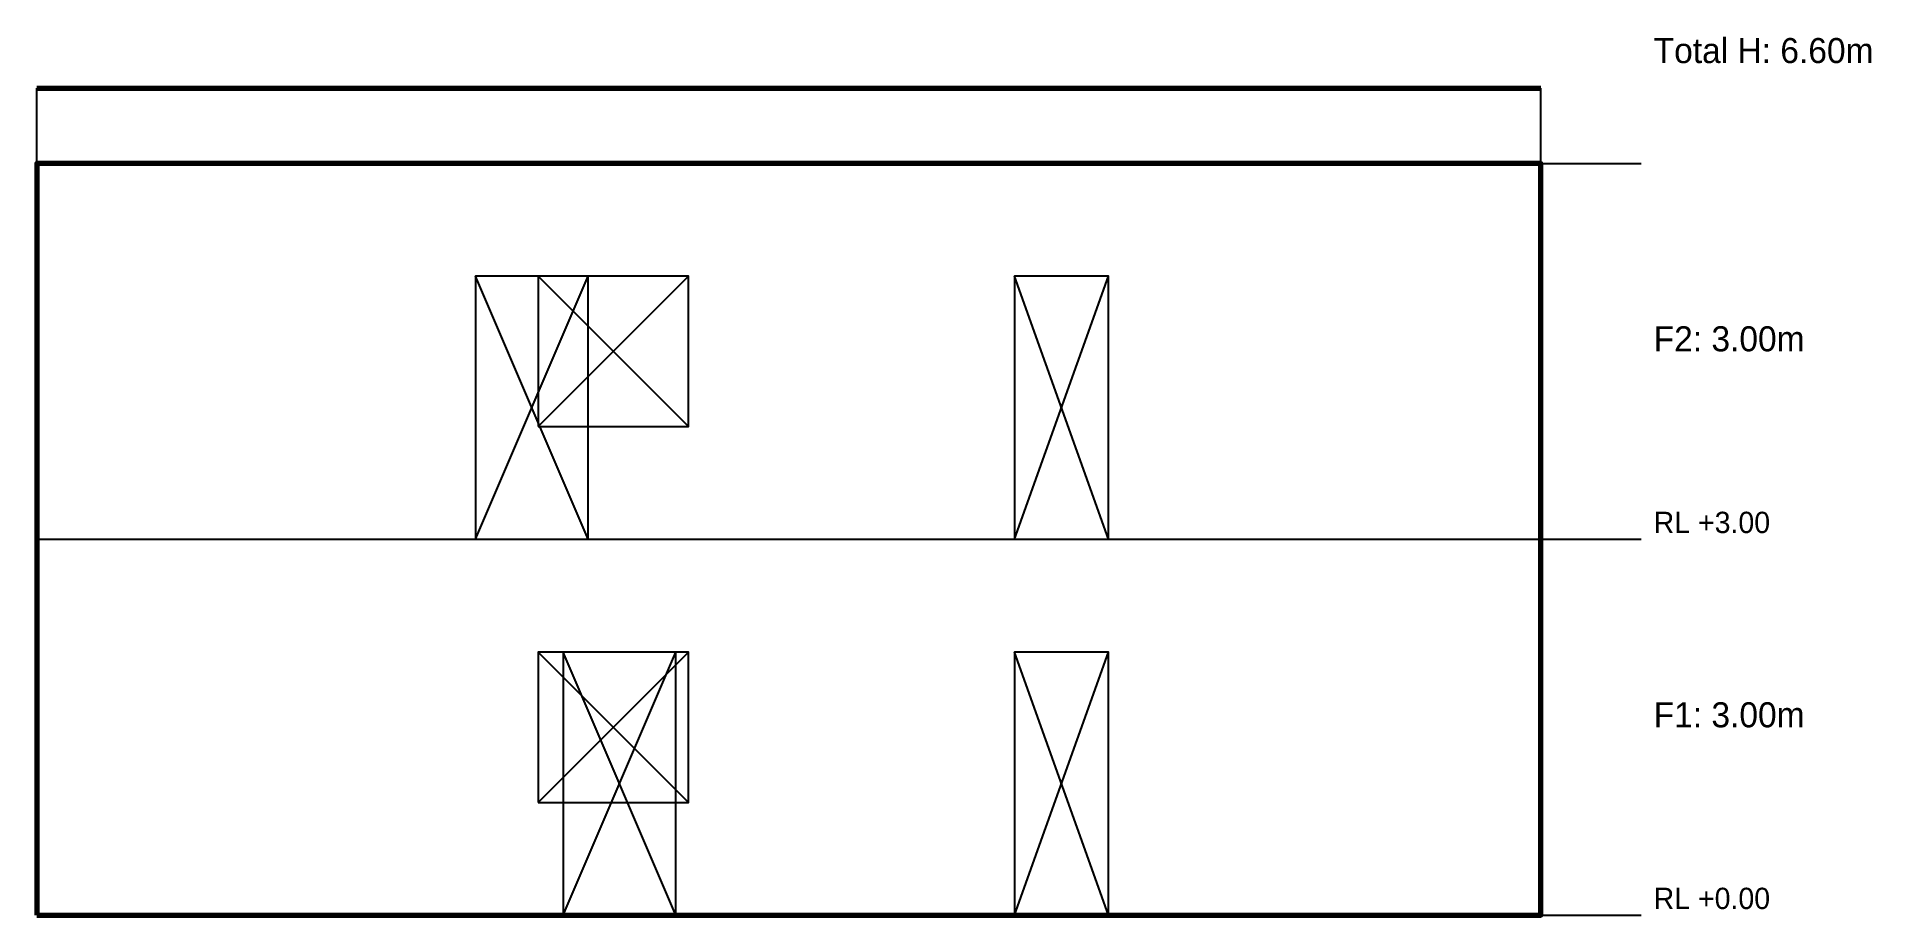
# Model space of a CAD drawing. Header units: metres. Extents: x 0 to 14.6, y 0 to 7.
import ezdxf

# ---------------------------------------------------------------- set-up
doc = ezdxf.new("R2010")
doc.units = ezdxf.units.M
for name, color, linetype in [('A-ELEV-ANNO', 2, 'Continuous'), ('A-ELEV-DETL', 8, 'Continuous'), ('A-ELEV-OUTL', 7, 'Continuous')]:
    doc.layers.add(name, color=color, linetype=linetype)

msp = doc.modelspace()

# ---------------------------------------------------------------- linework, layer by layer
at = {"layer": 'A-ELEV-ANNO'}
for p, q in [((12, 6), (12.8, 6)), ((12, 3), (12.8, 3)), ((12, 3), (12.8, 3)), ((12, 0), (12.8, 0))]:
    msp.add_line(p, q, dxfattribs=at)
at = {"layer": 'A-ELEV-DETL'}
for p, q in [((0, 6), (12, 6)), ((3.5, 3), (4.4, 5.1)), ((4.4, 3), (3.5, 5.1)), ((4, 3.9), (5.2, 5.1)), ((5.2, 3.9), (4, 5.1)), ((7.8, 3), (8.55, 5.1)), ((8.55, 3), (7.8, 5.1)), ((0, 3), (12, 3)), ((0, 3), (12, 3)), ((4, 0.9), (5.2, 2.1)), ((5.2, 0.9), (4, 2.1)), ((4.2, 0), (5.1, 2.1)), ((5.1, 0), (4.2, 2.1)), ((7.8, 0), (8.55, 2.1)), ((8.55, 0), (7.8, 2.1))]:
    msp.add_line(p, q, dxfattribs=at)
for points in [[(3.5, 3), (4.4, 3), (4.4, 5.1), (3.5, 5.1), (3.5, 3)], [(4, 3.9), (5.2, 3.9), (5.2, 5.1), (4, 5.1), (4, 3.9)], [(7.8, 3), (8.55, 3), (8.55, 5.1), (7.8, 5.1), (7.8, 3)], [(4, 0.9), (5.2, 0.9), (5.2, 2.1), (4, 2.1), (4, 0.9)], [(4.2, 0), (5.1, 0), (5.1, 2.1), (4.2, 2.1), (4.2, 0)], [(7.8, 0), (8.55, 0), (8.55, 2.1), (7.8, 2.1), (7.8, 0)]]:
    msp.add_lwpolyline(points, dxfattribs=at)
at = {"layer": 'A-ELEV-OUTL'}
for p, q in [((0, 6), (0, 6.6)), ((12, 6), (12, 6.6))]:
    msp.add_line(p, q, dxfattribs=at)
at = {"layer": 'A-ELEV-OUTL', "lineweight": 70}
msp.add_line((0, 6.6), (12, 6.6), dxfattribs=at)
msp.add_lwpolyline([(0, 0), (12, 0), (12, 6), (0, 6), (0, 0)], dxfattribs=at)

# ---------------------------------------------------------------- texts
at = {"layer": 'A-ELEV-ANNO'}
for s, height, p in [('Total H: 6.60m', 0.2, (12.9, 6.8)), ('F2: 3.00m', 0.2, (12.9, 4.5)), ('RL +3.00', 0.17, (12.9, 3.05)), ('F1: 3.00m', 0.2, (12.9, 1.5)), ('RL +0.00', 0.17, (12.9, 0.05))]:
    msp.add_text(s, height=height, dxfattribs=at).set_placement(p)

doc.saveas('drawing.dxf')
